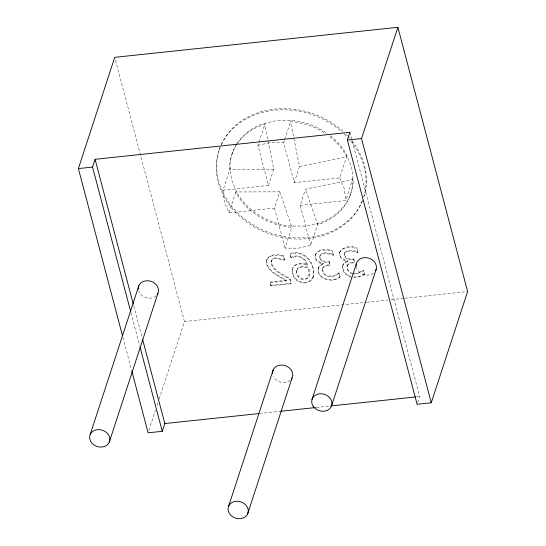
<?xml version="1.0" encoding="UTF-8"?>
<svg xmlns="http://www.w3.org/2000/svg" width="546" height="546" viewBox="0 0 546 546"><rect width="100%" height="100%" fill="white"/><g stroke="black" fill="none" stroke-linecap="round" stroke-linejoin="round"><path stroke-width="0.41" stroke-dasharray="2.73 2.05" d="M296.703 270.686C296.376 285.135 315.288 280.33 308.21 267.39C304.45 265.929 297.55 265.363 296.703 270.686L296.894 270.099C295.011 277.047 305.924 283.108 309.056 275.778M266.612 260.415C266.4 271.157 279.04 275.157 286.295 280.303L286.097 280.89L270.058 282.589L270.925 285.892L291.066 283.756L290.199 279.136C283.647 274.065 272.12 270.836 271.226 261.322L271.997 259.691C275.239 253.883 288.356 264.919 283.306 255.658C277.975 254.409 269.56 253.433 266.878 259.568C270.127 254.067 277.832 255.05 283.115 256.251C288.165 265.506 275.048 254.47 271.806 260.285L271.034 261.909C271.928 271.423 283.449 274.658 290.008 279.723L291.066 283.756M313.186 276.904C311.275 282.316 304.231 283.415 299.495 281.333A10.818 9.009 18.1 0 1 294.574 277.443L292.663 273.444L292.403 269.048C291.537 272.12 292.622 275.464 294.376 278.03A10.818 9.009 18.1 0 0 299.304 281.92C306.374 285.626 315.636 279.641 313.65 271.437C313.131 259.992 302.04 249.119 290.335 253.603L290.138 254.197C289.66 261.582 295.318 254.593 299.051 256.866C303.146 257.821 305.972 261.418 307.296 265.24C302.682 263.158 295.884 263.138 292.874 267.847M340.219 276.761C332.61 282.371 317.472 279.586 318.243 268.277C316.434 279.798 332.364 283.231 340.028 277.348L338.834 272.727C333.968 278.262 321.69 277.081 322.659 268.161C320.673 277.259 333.715 279.218 338.643 273.314L339.141 272.693M350.812 276.481C346.096 275.341 342.103 270.666 342.745 265.677C341.393 271.082 346.191 276.303 351.317 277.279M352.866 273.43C349.269 272.863 346.642 269.137 347.16 265.561C346.178 268.775 348.287 272.399 351.31 273.655M315.349 254.443C313.677 259.2 318.393 263.691 322.959 263.977L319.13 266.564L318.468 267.608L319.328 265.977L323.15 263.39C305.344 257.808 320.816 244.881 332.364 250.498L333.244 255.153L326.842 253.515L322.311 253.931L320.652 254.825C316.96 259.766 324.863 263.875 329.142 262.073L329.34 261.479C325.054 263.288 317.151 259.179 320.843 254.238C324.679 251.733 329.511 253.214 333.435 254.566M339.851 251.843C338.179 256.606 342.895 261.09 347.461 261.377L343.632 263.964L342.97 265.008L343.83 263.377L347.652 260.79C329.845 255.207 345.325 242.287 356.866 247.898L357.746 252.552L351.344 250.914L346.812 251.337L345.154 252.225C341.462 257.166 349.365 261.275 353.644 259.473L353.842 258.886C349.563 260.688 341.653 256.579 345.352 251.638C349.181 249.14 354.013 250.614 357.937 251.965M308.865 276.365L309.125 272.502L308.019 267.977C304.62 266.885 299.358 265.902 297.099 269.506M312.995 277.491C316.209 264.66 303.91 248.894 290.138 254.197M267.069 258.981C263.636 270.468 278.788 275.826 286.097 280.89M219.553 149.058L219.936 147.877M232.193 153.535L232.576 152.361M279.757 191.837L291.857 227.17L289.1 227.143A62.592 52.136 18.1 0 1 236.773 194.274L235.797 191.96L279.757 191.837L274.454 208.06L228.958 212.892L224.276 201.747L222.98 190.24L230.207 168.134M148.901 430.405L155.487 410.251M157.064 405.412L158.122 402.19M159.173 398.969L184.466 321.587L114.96 58.163M228.958 212.892L236.186 190.786M222.98 190.24L268.482 185.415L257.917 145.379L258.708 142.963M258.968 142.158L265.144 123.273M268.482 185.415L273.785 169.185L264.755 124.447L262.162 125.041A62.592 52.136 18.1 0 0 236.5 144.888M346.942 155.753L339.714 177.86L294.219 182.685L283.654 142.649L284.446 140.233M284.712 139.428L290.882 120.543M294.219 182.685L299.522 166.455L290.499 121.717L293.257 121.744A62.592 52.136 18.1 0 1 325.907 133.954M271.034 261.909L271.226 261.322M270.058 282.589L270.25 282.002L286.295 280.303M270.925 285.892L270.25 282.002M317.984 223.259L310.756 245.366L298.28 248.225L285.019 248.096L292.246 225.989M283.115 256.251L283.306 255.658M310.756 245.366L300.198 205.33L305.501 189.107L352.532 179.579L352.805 181.968A62.592 52.136 18.1 0 1 320.195 223.846L317.601 224.44L305.501 189.107M283.947 260.36L284.145 259.773M284.193 260.34L284.384 259.746M291.114 257.876L290.335 253.603M290.008 279.723L290.199 279.136M307.296 265.24L307.487 264.653C305.753 257.794 297.611 253.719 291.305 257.289M319.758 256.197L319.949 255.61M322.959 263.977L323.15 263.39M323.027 264.244L323.218 263.657M300.198 205.33L345.693 200.505L352.921 178.399M350.163 195.352L350.552 194.171M333.244 255.153L332.364 250.498M332.985 255.18L333.176 254.593M322.85 267.786L325.457 265.977L329.989 265.274L329.34 261.479M344.26 253.597L344.451 253.01M347.461 261.377L347.652 260.79M347.529 261.643L347.72 261.056M357.746 252.552L356.866 247.898M357.487 252.58L357.678 251.993M347.352 265.185L349.959 263.384L354.49 262.674L353.842 258.886M353.603 277.559L358.483 277.081L364.53 274.754L363.65 270.093L357.923 273.068L354.258 273.471M364.53 274.754L363.65 270.093M417.608 402.736L419.635 396.526L350.129 133.101M318.052 268.864L318.659 267.021M342.554 266.271L343.161 264.421M292.212 269.635C293.564 262.892 302.279 262.094 307.487 264.653M322.468 268.748C323.075 265.213 327.313 264.981 330.18 264.68M346.969 266.148C347.577 262.612 351.815 262.38 354.682 262.087M315.158 255.03C317.949 248.785 326.692 249.809 332.173 251.085M339.66 252.429C342.451 246.185 351.194 247.208 356.675 248.485M364.721 274.16L358.681 276.494L353.794 276.972M257.917 145.379L270.393 142.526L283.654 142.649M299.522 166.455L346.56 156.927L345.584 154.614A62.592 52.136 18.1 0 0 328.665 135.92M363.452 270.68L357.726 273.662L352.675 274.017M271.116 285.299L291.257 283.162M184.466 321.587L365.881 302.341M366.735 302.252L387.926 300M391.318 299.645L404.033 298.293M404.879 298.205L467.615 291.55M259.623 413.499L279.941 411.343M316.346 407.48L330.74 405.958M416.25 396.887L419.635 396.526M273.785 169.185L229.825 169.308L229.552 166.919A62.592 52.136 18.1 0 1 236.07 145.57M339.714 177.86L344.396 189.005L345.693 200.505M353.644 259.473L354.49 262.674M338.95 273.28L340.028 277.348M329.142 262.073L329.989 265.274M274.454 208.06L285.019 248.096M133.743 305.842L141.994 337.121M130.992 312.776L139.674 345.707M122.911 337.326L131.6 370.256M290.274 380.241A10.285 8.565 18.1 0 1 273.389 376.44M156.19 295.748A10.285 8.565 18.1 0 1 146.26 297.775A10.285 8.565 18.1 0 1 138.623 290.868M373.641 273.055A10.285 8.565 18.1 0 1 363.07 274.283A10.285 8.565 18.1 0 1 356.258 266.359M362.517 200.6A76.003 63.302 18.1 0 1 267.984 233.381A76.003 63.302 18.1 0 1 220.14 147.522M221.478 144.485A76.003 63.302 18.1 0 1 341.646 131.675M344.11 133.927A76.003 63.302 18.1 0 1 347.065 136.889M350.477 140.738A76.003 63.302 18.1 0 1 363.841 196.703M236.889 143.707A62.592 52.136 18.1 0 0 229.941 165.745L231.504 179.641L237.155 193.1A62.592 52.136 18.1 0 0 289.489 225.962L305.507 226.119L320.577 222.666A62.592 52.136 18.1 0 0 353.187 180.794L351.624 166.899L345.966 153.433A62.592 52.136 18.1 0 0 330.391 135.777M237.333 143.032A62.592 52.136 18.1 0 1 262.551 123.867L277.621 120.42L293.639 120.57A62.592 52.136 18.1 0 1 327.682 133.743M362.285 200.955A76.003 63.302 18.1 0 1 266.987 231.675A76.003 63.302 18.1 0 1 220.843 145.584M221.164 144.82A76.003 63.302 18.1 0 1 343.277 131.613M346.26 134.48A76.003 63.302 18.1 0 1 347.447 135.708M348.034 136.336A76.003 63.302 18.1 0 1 349.754 138.254M351.938 140.888A76.003 63.302 18.1 0 1 363.732 197.106"/><path stroke-width="0.82" d="M122.481 335.681L78.385 168.571L114.742 57.337L397.891 27.3L467.615 291.55L431.258 402.784L417.096 404.286L347.379 140.035L349.911 132.275L95.079 159.309L92.54 167.069L130.774 311.95M90.192 434.527L138.848 285.667M109.275 442.151A10.285 8.565 18.1 0 0 97.911 429.613A10.285 8.565 18.1 0 0 92.015 443.25A10.285 8.565 18.1 0 0 109.275 442.151L157.93 293.284M131.818 371.082L148.109 432.821L162.264 431.32L164.803 423.56L142.649 339.592M228.713 505.937L273.218 369.772M431.258 402.784L361.534 138.534L397.891 27.3M247.597 513.991A10.285 8.565 18.1 0 0 236.609 501.228A10.285 8.565 18.1 0 0 230.255 514.673A10.285 8.565 18.1 0 0 247.597 513.991L292.096 377.832M311.984 399.535L356.49 263.37M331.661 405.507L376.167 269.342M78.385 168.571L92.54 167.069M347.379 140.035L361.534 138.534M164.803 423.56L258.777 413.588M280.787 411.254L315.499 407.569M330.74 405.958L415.404 396.976M95.079 159.309L133.306 304.19M140.11 347.352L162.264 431.32M272.55 373.43A10.285 8.565 18.1 0 1 285.06 365.581A10.285 8.565 18.1 0 1 291.318 379.115M138.302 289.353A10.285 8.565 18.1 0 1 150.519 281.176A10.285 8.565 18.1 0 1 157.193 294.594M356.197 265.602A10.285 8.565 18.1 0 1 368.304 258.012A10.285 8.565 18.1 0 1 375.593 270.727M313.158 406.217A10.285 8.565 18.1 0 0 330.705 407.528A10.285 8.565 18.1 0 0 321.608 393.809A10.285 8.565 18.1 0 0 313.158 406.217"/></g></svg>
